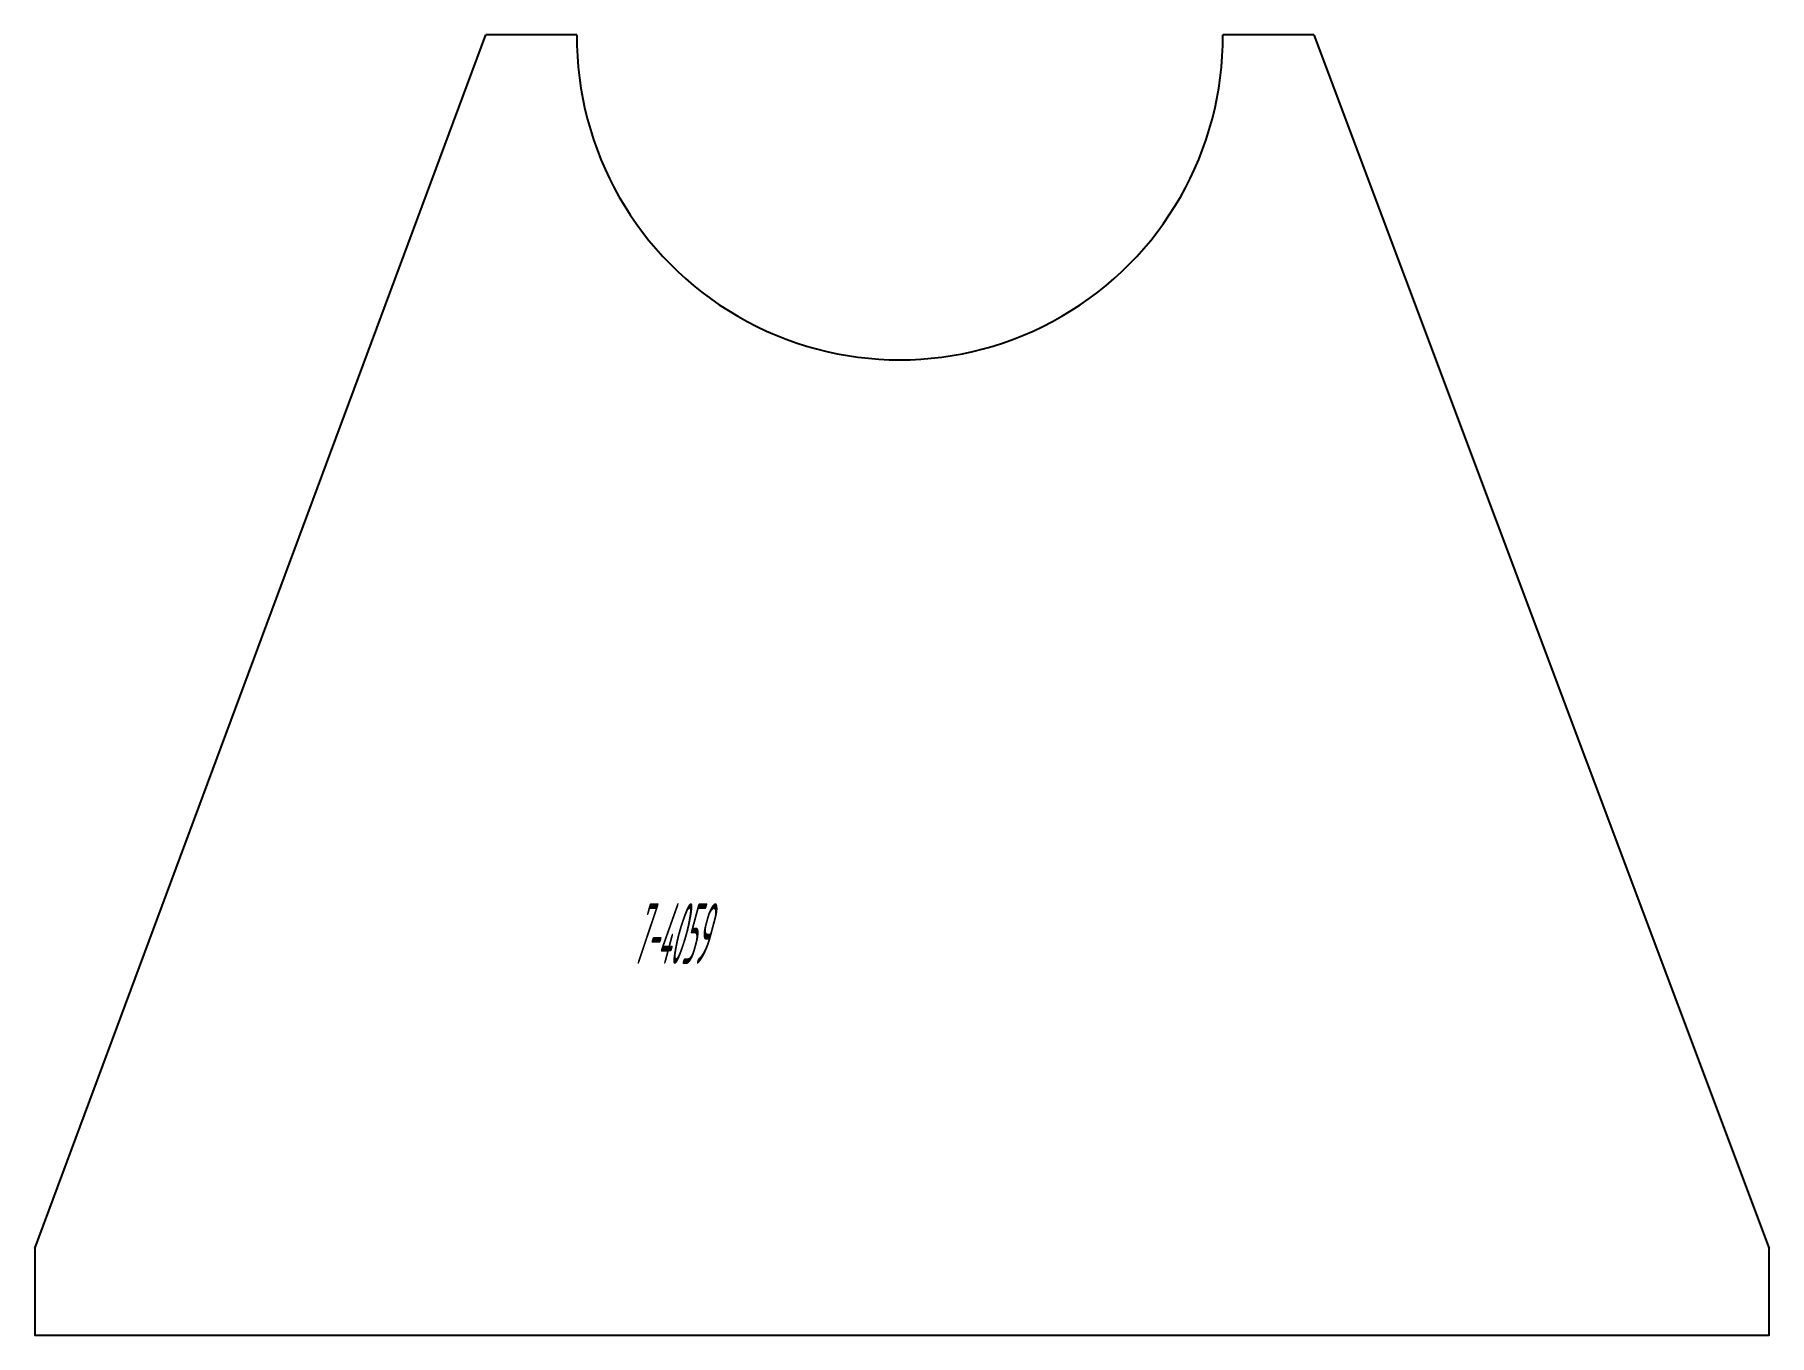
# Model space of a CAD drawing. Header units: millimetres. Extents: x 0 to 400, y 0 to 300.
import ezdxf

# ---------------------------------------------------------------- set-up
doc = ezdxf.new("R2010")
doc.units = ezdxf.units.MM
doc.linetypes.add('K5LT_THIN', pattern=[0])
doc.styles.add('KTEXTSTYLE', font='GOST_AU.SHX', dxfattribs={"width": 0.35, "height": 5})

msp = doc.modelspace()

# ---------------------------------------------------------------- linework, layer by layer
at = {"color": 7, "linetype": 'K5LT_THIN', "true_color": 0xffffff}
for p, q in [((0, 20), (104, 300)), ((295, 300), (400, 20))]:
    msp.add_line(p, q, dxfattribs=at)
for points in [[(125, 300), (104, 300)], [(295, 300), (274, 300)], [(0, 20), (0, 0), (400, 0), (400, 20)]]:
    msp.add_lwpolyline(points, dxfattribs=at)
msp.add_arc((199.5, 299.5), 74.5, 179.6168, 0.3832, dxfattribs=at)

# ---------------------------------------------------------------- texts
at = {"color": 7, "insert": (137.81, 99.67), "char_height": 14, "attachment_point": 1, "style": 'KTEXTSTYLE'}
msp.add_mtext('\\H3.5;\\W0.350;\\Q15;\\Q15;\\H14.00;7-4059', dxfattribs=at)

doc.saveas('drawing.dxf')
